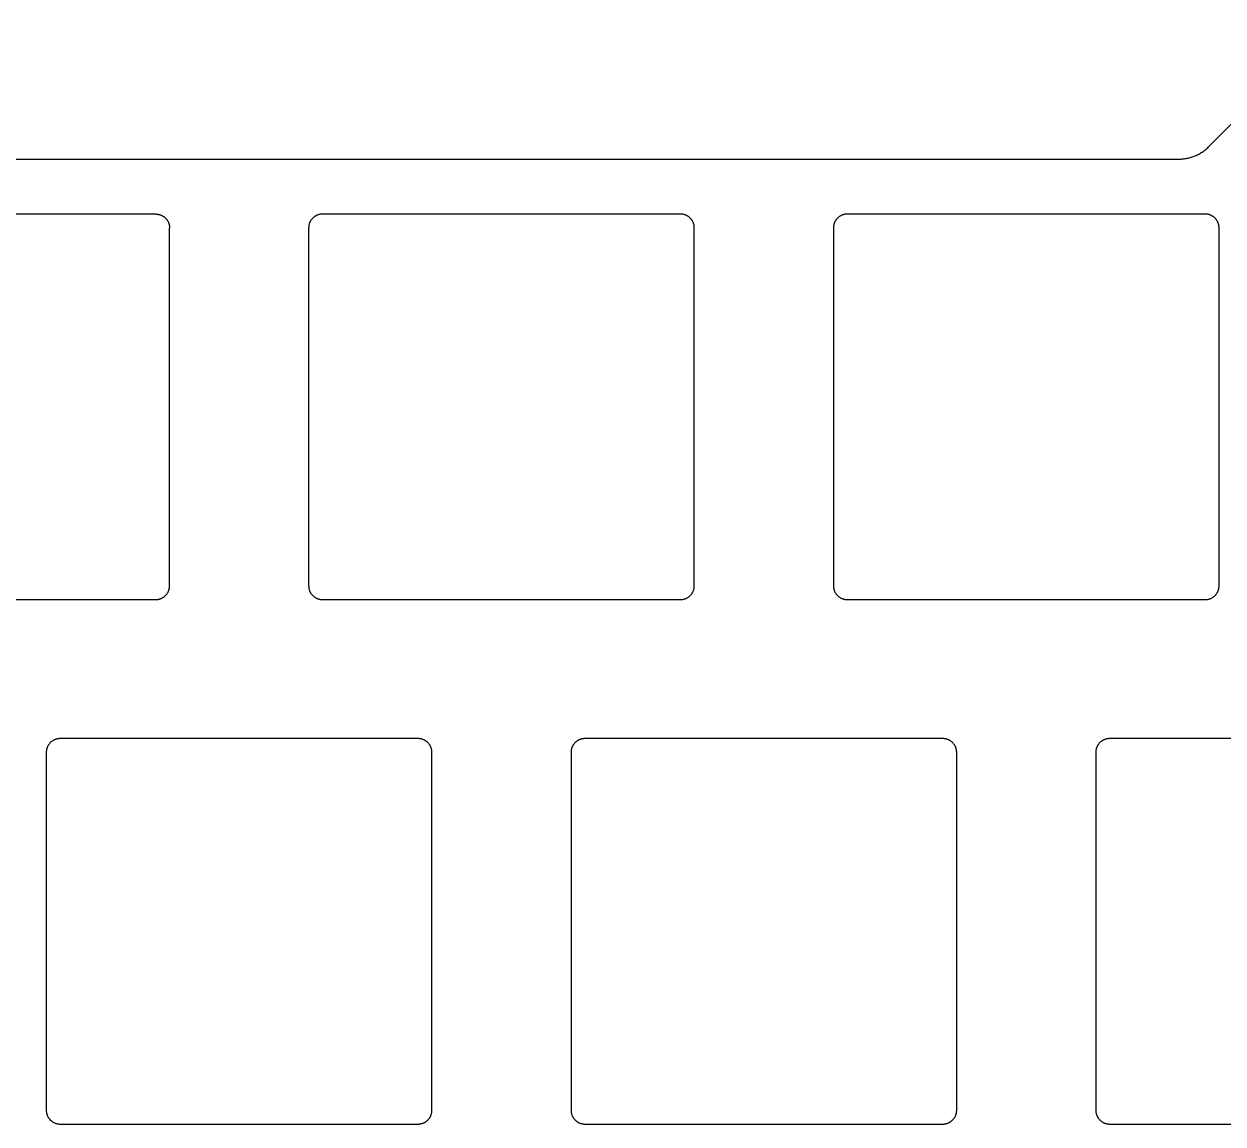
# Model space of a CAD drawing. Header units: millimetres. Extents: x -2014 to -1710, y 1046 to 1151.
# Drawn here: x -1869.69 to -1826.16, y 1110.76 to 1150.71 of the extents above; entities that cross this region are included whole.
import ezdxf

# ---------------------------------------------------------------- set-up
doc = ezdxf.new("R2010")
doc.units = ezdxf.units.MM
doc.layers.add('Layer 01', color=1, linetype='Continuous', true_color=0xff0000)

msp = doc.modelspace()

# ---------------------------------------------------------------- linework, layer by layer
at = {"layer": 'Layer 01', "color": 254, "true_color": 0xcad1ee}
for points in [[(-1826.688648, 1146.245211), (-1822.220881, 1150.712978)], [(-1827.749308, 1145.805871), (-1827.712129, 1145.806319), (-1827.675118, 1145.807661), (-1827.638275, 1145.809897), (-1827.601602, 1145.813026), (-1827.565101, 1145.817048), (-1827.528772, 1145.821962), (-1827.492617, 1145.827768), (-1827.456638, 1145.834465), (-1827.420835, 1145.842053), (-1827.385211, 1145.85053), (-1827.349766, 1145.859897), (-1827.314502, 1145.870153), (-1827.27942, 1145.881296), (-1827.244522, 1145.893328), (-1827.209809, 1145.906247), (-1827.175283, 1145.920052), (-1827.141101, 1145.93468), (-1827.107422, 1145.950067), (-1827.074245, 1145.966214), (-1827.04157, 1145.983119), (-1827.009397, 1146.000785), (-1826.977727, 1146.019209), (-1826.946559, 1146.038392), (-1826.915893, 1146.058335), (-1826.885729, 1146.079037), (-1826.856068, 1146.100499), (-1826.826909, 1146.122719), (-1826.798252, 1146.145699), (-1826.770098, 1146.169438), (-1826.742446, 1146.193937), (-1826.715296, 1146.219194), (-1826.688648, 1146.245211)], [(-1896.006666, 1145.805871), (-1852.973656, 1145.805871)], [(-1852.973656, 1145.805871), (-1827.749308, 1145.805871)], [(-1864.902994, 1143.805853), (-1877.902987, 1143.805851)], [(-1864.902994, 1143.805853), (-1864.885923, 1143.805561), (-1864.868873, 1143.804687), (-1864.851862, 1143.803231), (-1864.83491, 1143.801196), (-1864.818039, 1143.798583), (-1864.801266, 1143.795395), (-1864.784612, 1143.791636), (-1864.768095, 1143.787311), (-1864.751736, 1143.782425), (-1864.735554, 1143.776983), (-1864.719567, 1143.770992), (-1864.703793, 1143.764458), (-1864.688252, 1143.75739), (-1864.672961, 1143.749795), (-1864.657939, 1143.741683), (-1864.643202, 1143.733062), (-1864.628768, 1143.723944), (-1864.614654, 1143.714338), (-1864.600876, 1143.704255), (-1864.58745, 1143.693708), (-1864.574392, 1143.682709), (-1864.561717, 1143.671271), (-1864.54944, 1143.659406), (-1864.537576, 1143.647129), (-1864.526137, 1143.634455), (-1864.515138, 1143.621397), (-1864.504591, 1143.607971), (-1864.494509, 1143.594193), (-1864.484903, 1143.580079), (-1864.475784, 1143.565645), (-1864.467163, 1143.550908), (-1864.459051, 1143.535885), (-1864.451456, 1143.520594), (-1864.444388, 1143.505053), (-1864.437855, 1143.48928), (-1864.431863, 1143.473293), (-1864.426421, 1143.45711), (-1864.421535, 1143.440751), (-1864.41721, 1143.424235), (-1864.413452, 1143.407581), (-1864.410264, 1143.390808), (-1864.407651, 1143.373936), (-1864.405615, 1143.356985), (-1864.404159, 1143.339974), (-1864.403285, 1143.322923), (-1864.402994, 1143.305853)], [(-1858.852978, 1143.805853), (-1858.870049, 1143.805562), (-1858.887099, 1143.804687), (-1858.90411, 1143.803232), (-1858.921061, 1143.801196), (-1858.937933, 1143.798583), (-1858.954706, 1143.795395), (-1858.97136, 1143.791637), (-1858.987876, 1143.787312), (-1859.004235, 1143.782425), (-1859.020418, 1143.776983), (-1859.036405, 1143.770992), (-1859.052179, 1143.764459), (-1859.06772, 1143.75739), (-1859.083011, 1143.749796), (-1859.098033, 1143.741683), (-1859.11277, 1143.733063), (-1859.127204, 1143.723944), (-1859.141318, 1143.714338), (-1859.155096, 1143.704256), (-1859.168522, 1143.693709), (-1859.18158, 1143.68271), (-1859.194255, 1143.671271), (-1859.206531, 1143.659406), (-1859.218396, 1143.64713), (-1859.229835, 1143.634455), (-1859.240834, 1143.621397), (-1859.251381, 1143.607971), (-1859.261463, 1143.594193), (-1859.271069, 1143.580079), (-1859.280188, 1143.565645), (-1859.288808, 1143.550908), (-1859.296921, 1143.535886), (-1859.304515, 1143.520595), (-1859.311584, 1143.505054), (-1859.318117, 1143.48928), (-1859.324109, 1143.473293), (-1859.32955, 1143.45711), (-1859.334437, 1143.440751), (-1859.338762, 1143.424235), (-1859.34252, 1143.407581), (-1859.345708, 1143.390808), (-1859.348321, 1143.373936), (-1859.350357, 1143.356985), (-1859.351812, 1143.339974), (-1859.352687, 1143.322924), (-1859.352978, 1143.305853)], [(-1845.852987, 1143.805851), (-1858.852978, 1143.805853)], [(-1845.352987, 1143.305851), (-1845.353279, 1143.322922), (-1845.354153, 1143.339973), (-1845.355609, 1143.356983), (-1845.357644, 1143.373935), (-1845.360257, 1143.390807), (-1845.363445, 1143.407579), (-1845.367204, 1143.424234), (-1845.371529, 1143.44075), (-1845.376415, 1143.457109), (-1845.381857, 1143.473291), (-1845.387848, 1143.489278), (-1845.394382, 1143.505052), (-1845.40145, 1143.520593), (-1845.409045, 1143.535884), (-1845.417157, 1143.550906), (-1845.425778, 1143.565643), (-1845.434896, 1143.580077), (-1845.444502, 1143.594192), (-1845.454585, 1143.60797), (-1845.465132, 1143.621395), (-1845.476131, 1143.634453), (-1845.487569, 1143.647128), (-1845.499434, 1143.659405), (-1845.511711, 1143.671269), (-1845.524385, 1143.682708), (-1845.537443, 1143.693707), (-1845.550869, 1143.704254), (-1845.564647, 1143.714336), (-1845.578761, 1143.723942), (-1845.593195, 1143.733061), (-1845.607932, 1143.741682), (-1845.622955, 1143.749794), (-1845.638245, 1143.757389), (-1845.653787, 1143.764457), (-1845.66956, 1143.770991), (-1845.685547, 1143.776982), (-1845.70173, 1143.782424), (-1845.718089, 1143.78731), (-1845.734605, 1143.791635), (-1845.751259, 1143.795393), (-1845.768032, 1143.798581), (-1845.784904, 1143.801194), (-1845.801855, 1143.80323), (-1845.818866, 1143.804686), (-1845.835917, 1143.80556), (-1845.852987, 1143.805851)], [(-1839.802987, 1143.805851), (-1839.820058, 1143.80556), (-1839.837108, 1143.804686), (-1839.854119, 1143.80323), (-1839.871071, 1143.801194), (-1839.887942, 1143.798581), (-1839.904715, 1143.795393), (-1839.921369, 1143.791635), (-1839.937886, 1143.78731), (-1839.954244, 1143.782424), (-1839.970427, 1143.776982), (-1839.986414, 1143.770991), (-1840.002188, 1143.764457), (-1840.017729, 1143.757389), (-1840.03302, 1143.749794), (-1840.048042, 1143.741682), (-1840.062779, 1143.733061), (-1840.077213, 1143.723942), (-1840.091327, 1143.714336), (-1840.105105, 1143.704254), (-1840.118531, 1143.693707), (-1840.131589, 1143.682708), (-1840.144264, 1143.671269), (-1840.156541, 1143.659405), (-1840.168405, 1143.647128), (-1840.179844, 1143.634453), (-1840.190843, 1143.621395), (-1840.20139, 1143.60797), (-1840.211472, 1143.594192), (-1840.221078, 1143.580077), (-1840.230197, 1143.565643), (-1840.238817, 1143.550906), (-1840.24693, 1143.535884), (-1840.254525, 1143.520593), (-1840.261593, 1143.505052), (-1840.268126, 1143.489278), (-1840.274118, 1143.473291), (-1840.27956, 1143.457109), (-1840.284446, 1143.44075), (-1840.288771, 1143.424234), (-1840.292529, 1143.407579), (-1840.295717, 1143.390807), (-1840.29833, 1143.373935), (-1840.300366, 1143.356983), (-1840.301822, 1143.339973), (-1840.302696, 1143.322922), (-1840.302987, 1143.305851)], [(-1826.802987, 1143.805851), (-1839.802987, 1143.805851)], [(-1826.302987, 1143.305851), (-1826.303279, 1143.322922), (-1826.304153, 1143.339973), (-1826.305609, 1143.356983), (-1826.307644, 1143.373935), (-1826.310257, 1143.390807), (-1826.313445, 1143.407579), (-1826.317204, 1143.424234), (-1826.321529, 1143.44075), (-1826.326415, 1143.457109), (-1826.331857, 1143.473291), (-1826.337848, 1143.489278), (-1826.344382, 1143.505052), (-1826.35145, 1143.520593), (-1826.359045, 1143.535884), (-1826.367157, 1143.550906), (-1826.375778, 1143.565643), (-1826.384896, 1143.580077), (-1826.394502, 1143.594192), (-1826.404585, 1143.60797), (-1826.415132, 1143.621395), (-1826.426131, 1143.634453), (-1826.437569, 1143.647128), (-1826.449434, 1143.659405), (-1826.461711, 1143.671269), (-1826.474385, 1143.682708), (-1826.487443, 1143.693707), (-1826.500869, 1143.704254), (-1826.514647, 1143.714336), (-1826.528761, 1143.723942), (-1826.543195, 1143.733061), (-1826.557932, 1143.741682), (-1826.572955, 1143.749794), (-1826.588245, 1143.757389), (-1826.603787, 1143.764457), (-1826.61956, 1143.770991), (-1826.635547, 1143.776982), (-1826.65173, 1143.782424), (-1826.668089, 1143.78731), (-1826.684605, 1143.791635), (-1826.701259, 1143.795393), (-1826.718032, 1143.798581), (-1826.734904, 1143.801194), (-1826.751855, 1143.80323), (-1826.768866, 1143.804686), (-1826.785917, 1143.80556), (-1826.802987, 1143.805851)], [(-1864.402987, 1130.305851), (-1864.402994, 1143.305853)], [(-1859.352978, 1143.305853), (-1859.352987, 1130.305851)], [(-1845.352987, 1130.305851), (-1845.352987, 1143.305851)], [(-1840.302987, 1143.305851), (-1840.302987, 1130.305851)], [(-1826.302987, 1130.305851), (-1826.302987, 1143.305851)], [(-1864.902987, 1129.805851), (-1864.885917, 1129.806143), (-1864.868866, 1129.807017), (-1864.851855, 1129.808473), (-1864.834904, 1129.810508), (-1864.818032, 1129.813122), (-1864.801259, 1129.816309), (-1864.784605, 1129.820068), (-1864.768089, 1129.824393), (-1864.75173, 1129.829279), (-1864.735547, 1129.834721), (-1864.71956, 1129.840712), (-1864.703787, 1129.847246), (-1864.688245, 1129.854314), (-1864.672955, 1129.861909), (-1864.657932, 1129.870021), (-1864.643195, 1129.878642), (-1864.628761, 1129.88776), (-1864.614647, 1129.897366), (-1864.600869, 1129.907449), (-1864.587443, 1129.917996), (-1864.574385, 1129.928995), (-1864.561711, 1129.940433), (-1864.549434, 1129.952298), (-1864.537569, 1129.964575), (-1864.526131, 1129.97725), (-1864.515132, 1129.990307), (-1864.504585, 1130.003733), (-1864.494502, 1130.017511), (-1864.484896, 1130.031625), (-1864.475778, 1130.046059), (-1864.467157, 1130.060796), (-1864.459045, 1130.075819), (-1864.45145, 1130.09111), (-1864.444382, 1130.106651), (-1864.437848, 1130.122424), (-1864.431857, 1130.138412), (-1864.426415, 1130.154594), (-1864.421529, 1130.170953), (-1864.417204, 1130.187469), (-1864.413445, 1130.204123), (-1864.410257, 1130.220896), (-1864.407644, 1130.237768), (-1864.405609, 1130.254719), (-1864.404153, 1130.27173), (-1864.403279, 1130.288781), (-1864.402987, 1130.305851)], [(-1859.352987, 1130.305851), (-1859.352696, 1130.288781), (-1859.351822, 1130.27173), (-1859.350366, 1130.254719), (-1859.34833, 1130.237768), (-1859.345717, 1130.220896), (-1859.342529, 1130.204123), (-1859.338771, 1130.187469), (-1859.334446, 1130.170953), (-1859.32956, 1130.154594), (-1859.324118, 1130.138412), (-1859.318126, 1130.122424), (-1859.311593, 1130.106651), (-1859.304525, 1130.09111), (-1859.29693, 1130.075819), (-1859.288817, 1130.060796), (-1859.280197, 1130.046059), (-1859.271078, 1130.031625), (-1859.261472, 1130.017511), (-1859.25139, 1130.003733), (-1859.240843, 1129.990307), (-1859.229844, 1129.97725), (-1859.218405, 1129.964575), (-1859.206541, 1129.952298), (-1859.194264, 1129.940433), (-1859.181589, 1129.928995), (-1859.168531, 1129.917996), (-1859.155105, 1129.907449), (-1859.141327, 1129.897366), (-1859.127213, 1129.88776), (-1859.112779, 1129.878642), (-1859.098042, 1129.870021), (-1859.08302, 1129.861909), (-1859.067729, 1129.854314), (-1859.052188, 1129.847246), (-1859.036414, 1129.840712), (-1859.020427, 1129.834721), (-1859.004244, 1129.829279), (-1858.987886, 1129.824393), (-1858.971369, 1129.820068), (-1858.954715, 1129.816309), (-1858.937942, 1129.813122), (-1858.921071, 1129.810508), (-1858.904119, 1129.808473), (-1858.887108, 1129.807017), (-1858.870058, 1129.806143), (-1858.852987, 1129.805851)], [(-1845.852987, 1129.805851), (-1845.835917, 1129.806143), (-1845.818866, 1129.807017), (-1845.801855, 1129.808473), (-1845.784904, 1129.810508), (-1845.768032, 1129.813122), (-1845.751259, 1129.816309), (-1845.734605, 1129.820068), (-1845.718089, 1129.824393), (-1845.70173, 1129.829279), (-1845.685547, 1129.834721), (-1845.66956, 1129.840712), (-1845.653787, 1129.847246), (-1845.638245, 1129.854314), (-1845.622955, 1129.861909), (-1845.607932, 1129.870021), (-1845.593195, 1129.878642), (-1845.578761, 1129.88776), (-1845.564647, 1129.897366), (-1845.550869, 1129.907449), (-1845.537443, 1129.917996), (-1845.524385, 1129.928995), (-1845.511711, 1129.940433), (-1845.499434, 1129.952298), (-1845.487569, 1129.964575), (-1845.476131, 1129.97725), (-1845.465132, 1129.990307), (-1845.454585, 1130.003733), (-1845.444502, 1130.017511), (-1845.434896, 1130.031625), (-1845.425778, 1130.046059), (-1845.417157, 1130.060796), (-1845.409045, 1130.075819), (-1845.40145, 1130.09111), (-1845.394382, 1130.106651), (-1845.387848, 1130.122424), (-1845.381857, 1130.138412), (-1845.376415, 1130.154594), (-1845.371529, 1130.170953), (-1845.367204, 1130.187469), (-1845.363445, 1130.204123), (-1845.360257, 1130.220896), (-1845.357644, 1130.237768), (-1845.355609, 1130.254719), (-1845.354153, 1130.27173), (-1845.353279, 1130.288781), (-1845.352987, 1130.305851)], [(-1840.302987, 1130.305851), (-1840.302696, 1130.288781), (-1840.301822, 1130.27173), (-1840.300366, 1130.254719), (-1840.29833, 1130.237768), (-1840.295717, 1130.220896), (-1840.292529, 1130.204123), (-1840.288771, 1130.187469), (-1840.284446, 1130.170953), (-1840.27956, 1130.154594), (-1840.274118, 1130.138412), (-1840.268126, 1130.122424), (-1840.261593, 1130.106651), (-1840.254525, 1130.09111), (-1840.24693, 1130.075819), (-1840.238817, 1130.060796), (-1840.230197, 1130.046059), (-1840.221078, 1130.031625), (-1840.211472, 1130.017511), (-1840.20139, 1130.003733), (-1840.190843, 1129.990307), (-1840.179844, 1129.97725), (-1840.168405, 1129.964575), (-1840.156541, 1129.952298), (-1840.144264, 1129.940433), (-1840.131589, 1129.928995), (-1840.118531, 1129.917996), (-1840.105105, 1129.907449), (-1840.091327, 1129.897366), (-1840.077213, 1129.88776), (-1840.062779, 1129.878642), (-1840.048042, 1129.870021), (-1840.03302, 1129.861909), (-1840.017729, 1129.854314), (-1840.002188, 1129.847246), (-1839.986414, 1129.840712), (-1839.970427, 1129.834721), (-1839.954244, 1129.829279), (-1839.937886, 1129.824393), (-1839.921369, 1129.820068), (-1839.904715, 1129.816309), (-1839.887942, 1129.813122), (-1839.871071, 1129.810508), (-1839.854119, 1129.808473), (-1839.837108, 1129.807017), (-1839.820058, 1129.806143), (-1839.802987, 1129.805851)], [(-1826.802987, 1129.805851), (-1826.785917, 1129.806143), (-1826.768866, 1129.807017), (-1826.751855, 1129.808473), (-1826.734904, 1129.810508), (-1826.718032, 1129.813122), (-1826.701259, 1129.816309), (-1826.684605, 1129.820068), (-1826.668089, 1129.824393), (-1826.65173, 1129.829279), (-1826.635547, 1129.834721), (-1826.61956, 1129.840712), (-1826.603787, 1129.847246), (-1826.588245, 1129.854314), (-1826.572955, 1129.861909), (-1826.557932, 1129.870021), (-1826.543195, 1129.878642), (-1826.528761, 1129.88776), (-1826.514647, 1129.897366), (-1826.500869, 1129.907449), (-1826.487443, 1129.917996), (-1826.474385, 1129.928995), (-1826.461711, 1129.940433), (-1826.449434, 1129.952298), (-1826.437569, 1129.964575), (-1826.426131, 1129.97725), (-1826.415132, 1129.990307), (-1826.404585, 1130.003733), (-1826.394502, 1130.017511), (-1826.384896, 1130.031625), (-1826.375778, 1130.046059), (-1826.367157, 1130.060796), (-1826.359045, 1130.075819), (-1826.35145, 1130.09111), (-1826.344382, 1130.106651), (-1826.337848, 1130.122424), (-1826.331857, 1130.138412), (-1826.326415, 1130.154594), (-1826.321529, 1130.170953), (-1826.317204, 1130.187469), (-1826.313445, 1130.204123), (-1826.310257, 1130.220896), (-1826.307644, 1130.237768), (-1826.305609, 1130.254719), (-1826.304153, 1130.27173), (-1826.303279, 1130.288781), (-1826.302987, 1130.305851)], [(-1877.902987, 1129.805851), (-1864.902987, 1129.805851)], [(-1858.852987, 1129.805851), (-1845.852987, 1129.805851)], [(-1839.802987, 1129.805851), (-1826.802987, 1129.805851)], [(-1868.37799, 1124.755865), (-1868.395061, 1124.755574), (-1868.412111, 1124.7547), (-1868.429122, 1124.753244), (-1868.446074, 1124.751208), (-1868.462945, 1124.748595), (-1868.479718, 1124.745407), (-1868.496372, 1124.741649), (-1868.512889, 1124.737324), (-1868.529248, 1124.732438), (-1868.54543, 1124.726996), (-1868.561417, 1124.721004), (-1868.577191, 1124.714471), (-1868.592732, 1124.707403), (-1868.608023, 1124.699808), (-1868.623045, 1124.691695), (-1868.637782, 1124.683075), (-1868.652216, 1124.673956), (-1868.66633, 1124.66435), (-1868.680108, 1124.654268), (-1868.693534, 1124.643721), (-1868.706592, 1124.632722), (-1868.719267, 1124.621283), (-1868.731544, 1124.609419), (-1868.743408, 1124.597142), (-1868.754847, 1124.584467), (-1868.765846, 1124.571409), (-1868.776393, 1124.557983), (-1868.786475, 1124.544205), (-1868.796081, 1124.530091), (-1868.8052, 1124.515657), (-1868.813821, 1124.50092), (-1868.821933, 1124.485898), (-1868.829528, 1124.470607), (-1868.836596, 1124.455066), (-1868.843129, 1124.439292), (-1868.849121, 1124.423305), (-1868.854563, 1124.407122), (-1868.859449, 1124.390764), (-1868.863774, 1124.374247), (-1868.867532, 1124.357593), (-1868.87072, 1124.34082), (-1868.873333, 1124.323949), (-1868.875369, 1124.306997), (-1868.876825, 1124.289986), (-1868.877699, 1124.272936), (-1868.87799, 1124.255865)], [(-1855.37799, 1124.755865), (-1868.37799, 1124.755865)], [(-1854.87799, 1124.255865), (-1854.878282, 1124.272936), (-1854.879156, 1124.289986), (-1854.880612, 1124.306997), (-1854.882647, 1124.323949), (-1854.885261, 1124.34082), (-1854.888448, 1124.357593), (-1854.892207, 1124.374247), (-1854.896532, 1124.390764), (-1854.901418, 1124.407122), (-1854.90686, 1124.423305), (-1854.912851, 1124.439292), (-1854.919385, 1124.455066), (-1854.926453, 1124.470607), (-1854.934048, 1124.485898), (-1854.94216, 1124.50092), (-1854.950781, 1124.515657), (-1854.959899, 1124.530091), (-1854.969505, 1124.544205), (-1854.979588, 1124.557983), (-1854.990135, 1124.571409), (-1855.001134, 1124.584467), (-1855.012572, 1124.597142), (-1855.024437, 1124.609419), (-1855.036714, 1124.621283), (-1855.049388, 1124.632722), (-1855.062446, 1124.643721), (-1855.075872, 1124.654268), (-1855.08965, 1124.66435), (-1855.103764, 1124.673956), (-1855.118198, 1124.683075), (-1855.132935, 1124.691695), (-1855.147958, 1124.699808), (-1855.163249, 1124.707403), (-1855.17879, 1124.714471), (-1855.194563, 1124.721004), (-1855.21055, 1124.726996), (-1855.226733, 1124.732438), (-1855.243092, 1124.737324), (-1855.259608, 1124.741649), (-1855.276262, 1124.745407), (-1855.293035, 1124.748595), (-1855.309907, 1124.751208), (-1855.326858, 1124.753244), (-1855.343869, 1124.7547), (-1855.36092, 1124.755574), (-1855.37799, 1124.755865)], [(-1849.32799, 1124.755865), (-1849.345061, 1124.755574), (-1849.362111, 1124.7547), (-1849.379122, 1124.753244), (-1849.396074, 1124.751208), (-1849.412945, 1124.748595), (-1849.429718, 1124.745407), (-1849.446372, 1124.741649), (-1849.462889, 1124.737324), (-1849.479248, 1124.732438), (-1849.49543, 1124.726996), (-1849.511417, 1124.721004), (-1849.527191, 1124.714471), (-1849.542732, 1124.707403), (-1849.558023, 1124.699808), (-1849.573045, 1124.691695), (-1849.587782, 1124.683075), (-1849.602216, 1124.673956), (-1849.61633, 1124.66435), (-1849.630108, 1124.654268), (-1849.643534, 1124.643721), (-1849.656592, 1124.632722), (-1849.669267, 1124.621283), (-1849.681544, 1124.609419), (-1849.693408, 1124.597142), (-1849.704847, 1124.584467), (-1849.715846, 1124.571409), (-1849.726393, 1124.557983), (-1849.736475, 1124.544205), (-1849.746081, 1124.530091), (-1849.7552, 1124.515657), (-1849.763821, 1124.50092), (-1849.771933, 1124.485898), (-1849.779528, 1124.470607), (-1849.786596, 1124.455066), (-1849.793129, 1124.439292), (-1849.799121, 1124.423305), (-1849.804563, 1124.407122), (-1849.809449, 1124.390764), (-1849.813774, 1124.374247), (-1849.817532, 1124.357593), (-1849.82072, 1124.34082), (-1849.823333, 1124.323949), (-1849.825369, 1124.306997), (-1849.826825, 1124.289986), (-1849.827699, 1124.272936), (-1849.82799, 1124.255865)], [(-1836.32799, 1124.755865), (-1849.32799, 1124.755865)], [(-1835.82799, 1124.255865), (-1835.828282, 1124.272936), (-1835.829156, 1124.289986), (-1835.830612, 1124.306997), (-1835.832647, 1124.323949), (-1835.835261, 1124.34082), (-1835.838448, 1124.357593), (-1835.842207, 1124.374247), (-1835.846532, 1124.390764), (-1835.851418, 1124.407122), (-1835.85686, 1124.423305), (-1835.862851, 1124.439292), (-1835.869385, 1124.455066), (-1835.876453, 1124.470607), (-1835.884048, 1124.485898), (-1835.89216, 1124.50092), (-1835.900781, 1124.515657), (-1835.909899, 1124.530091), (-1835.919505, 1124.544205), (-1835.929588, 1124.557983), (-1835.940135, 1124.571409), (-1835.951134, 1124.584467), (-1835.962572, 1124.597142), (-1835.974437, 1124.609419), (-1835.986714, 1124.621283), (-1835.999388, 1124.632722), (-1836.012446, 1124.643721), (-1836.025872, 1124.654268), (-1836.03965, 1124.66435), (-1836.053764, 1124.673956), (-1836.068198, 1124.683075), (-1836.082935, 1124.691695), (-1836.097958, 1124.699808), (-1836.113249, 1124.707403), (-1836.12879, 1124.714471), (-1836.144563, 1124.721004), (-1836.16055, 1124.726996), (-1836.176733, 1124.732438), (-1836.193092, 1124.737324), (-1836.209608, 1124.741649), (-1836.226262, 1124.745407), (-1836.243035, 1124.748595), (-1836.259907, 1124.751208), (-1836.276858, 1124.753244), (-1836.293869, 1124.7547), (-1836.31092, 1124.755574), (-1836.32799, 1124.755865)], [(-1830.27799, 1124.755865), (-1830.295061, 1124.755574), (-1830.312111, 1124.7547), (-1830.329122, 1124.753244), (-1830.346074, 1124.751208), (-1830.362945, 1124.748595), (-1830.379718, 1124.745407), (-1830.396372, 1124.741649), (-1830.412889, 1124.737324), (-1830.429248, 1124.732438), (-1830.44543, 1124.726996), (-1830.461417, 1124.721004), (-1830.477191, 1124.714471), (-1830.492732, 1124.707403), (-1830.508023, 1124.699808), (-1830.523045, 1124.691695), (-1830.537782, 1124.683075), (-1830.552216, 1124.673956), (-1830.56633, 1124.66435), (-1830.580108, 1124.654268), (-1830.593534, 1124.643721), (-1830.606592, 1124.632722), (-1830.619267, 1124.621283), (-1830.631544, 1124.609419), (-1830.643408, 1124.597142), (-1830.654847, 1124.584467), (-1830.665846, 1124.571409), (-1830.676393, 1124.557983), (-1830.686475, 1124.544205), (-1830.696081, 1124.530091), (-1830.7052, 1124.515657), (-1830.713821, 1124.50092), (-1830.721933, 1124.485898), (-1830.729528, 1124.470607), (-1830.736596, 1124.455066), (-1830.743129, 1124.439292), (-1830.749121, 1124.423305), (-1830.754563, 1124.407122), (-1830.759449, 1124.390764), (-1830.763774, 1124.374247), (-1830.767532, 1124.357593), (-1830.77072, 1124.34082), (-1830.773333, 1124.323949), (-1830.775369, 1124.306997), (-1830.776825, 1124.289986), (-1830.777699, 1124.272936), (-1830.77799, 1124.255865)], [(-1817.27799, 1124.755865), (-1830.27799, 1124.755865)], [(-1868.87799, 1124.255865), (-1868.87799, 1111.255865)], [(-1854.87799, 1123.761917), (-1854.87799, 1124.255865)], [(-1849.82799, 1124.255865), (-1849.82799, 1111.255865)], [(-1835.82799, 1111.255865), (-1835.82799, 1124.255865)], [(-1830.77799, 1124.255865), (-1830.77799, 1111.255865)], [(-1854.877972, 1123.755865), (-1854.87799, 1123.761917)], [(-1854.877972, 1111.755865), (-1854.877972, 1123.755865)], [(-1854.87799, 1111.749814), (-1854.877972, 1111.755865)], [(-1854.87799, 1111.255865), (-1854.87799, 1111.749814)], [(-1868.87799, 1111.255865), (-1868.877699, 1111.238795), (-1868.876825, 1111.221744), (-1868.875369, 1111.204733), (-1868.873333, 1111.187782), (-1868.87072, 1111.17091), (-1868.867532, 1111.154137), (-1868.863774, 1111.137483), (-1868.859449, 1111.120967), (-1868.854563, 1111.104608), (-1868.849121, 1111.088425), (-1868.843129, 1111.072438), (-1868.836596, 1111.056665), (-1868.829528, 1111.041123), (-1868.821933, 1111.025833), (-1868.813821, 1111.01081), (-1868.8052, 1110.996073), (-1868.796081, 1110.981639), (-1868.786475, 1110.967525), (-1868.776393, 1110.953747), (-1868.765846, 1110.940321), (-1868.754847, 1110.927263), (-1868.743408, 1110.914589), (-1868.731544, 1110.902312), (-1868.719267, 1110.890447), (-1868.706592, 1110.879009), (-1868.693534, 1110.86801), (-1868.680108, 1110.857463), (-1868.66633, 1110.84738), (-1868.652216, 1110.837774), (-1868.637782, 1110.828656), (-1868.623045, 1110.820035), (-1868.608023, 1110.811923), (-1868.592732, 1110.804328), (-1868.577191, 1110.79726), (-1868.561417, 1110.790726), (-1868.54543, 1110.784735), (-1868.529248, 1110.779293), (-1868.512889, 1110.774407), (-1868.496372, 1110.770082), (-1868.479718, 1110.766323), (-1868.462945, 1110.763135), (-1868.446074, 1110.760522), (-1868.429122, 1110.758487), (-1868.412111, 1110.757031), (-1868.395061, 1110.756157), (-1868.37799, 1110.755865)], [(-1855.37799, 1110.755865), (-1855.36092, 1110.756157), (-1855.343869, 1110.757031), (-1855.326858, 1110.758487), (-1855.309907, 1110.760522), (-1855.293035, 1110.763135), (-1855.276262, 1110.766323), (-1855.259608, 1110.770082), (-1855.243092, 1110.774407), (-1855.226733, 1110.779293), (-1855.21055, 1110.784735), (-1855.194563, 1110.790726), (-1855.17879, 1110.79726), (-1855.163249, 1110.804328), (-1855.147958, 1110.811923), (-1855.132935, 1110.820035), (-1855.118198, 1110.828656), (-1855.103764, 1110.837774), (-1855.08965, 1110.84738), (-1855.075872, 1110.857463), (-1855.062446, 1110.86801), (-1855.049388, 1110.879009), (-1855.036714, 1110.890447), (-1855.024437, 1110.902312), (-1855.012572, 1110.914589), (-1855.001134, 1110.927263), (-1854.990135, 1110.940321), (-1854.979588, 1110.953747), (-1854.969505, 1110.967525), (-1854.959899, 1110.981639), (-1854.950781, 1110.996073), (-1854.94216, 1111.01081), (-1854.934048, 1111.025833), (-1854.926453, 1111.041123), (-1854.919385, 1111.056665), (-1854.912851, 1111.072438), (-1854.90686, 1111.088425), (-1854.901418, 1111.104608), (-1854.896532, 1111.120967), (-1854.892207, 1111.137483), (-1854.888448, 1111.154137), (-1854.885261, 1111.17091), (-1854.882647, 1111.187782), (-1854.880612, 1111.204733), (-1854.879156, 1111.221744), (-1854.878282, 1111.238795), (-1854.87799, 1111.255865)], [(-1849.82799, 1111.255865), (-1849.827699, 1111.238795), (-1849.826825, 1111.221744), (-1849.825369, 1111.204733), (-1849.823333, 1111.187782), (-1849.82072, 1111.17091), (-1849.817532, 1111.154137), (-1849.813774, 1111.137483), (-1849.809449, 1111.120967), (-1849.804563, 1111.104608), (-1849.799121, 1111.088425), (-1849.793129, 1111.072438), (-1849.786596, 1111.056665), (-1849.779528, 1111.041123), (-1849.771933, 1111.025833), (-1849.763821, 1111.01081), (-1849.7552, 1110.996073), (-1849.746081, 1110.981639), (-1849.736475, 1110.967525), (-1849.726393, 1110.953747), (-1849.715846, 1110.940321), (-1849.704847, 1110.927263), (-1849.693408, 1110.914589), (-1849.681544, 1110.902312), (-1849.669267, 1110.890447), (-1849.656592, 1110.879009), (-1849.643534, 1110.86801), (-1849.630108, 1110.857463), (-1849.61633, 1110.84738), (-1849.602216, 1110.837774), (-1849.587782, 1110.828656), (-1849.573045, 1110.820035), (-1849.558023, 1110.811923), (-1849.542732, 1110.804328), (-1849.527191, 1110.79726), (-1849.511417, 1110.790726), (-1849.49543, 1110.784735), (-1849.479248, 1110.779293), (-1849.462889, 1110.774407), (-1849.446372, 1110.770082), (-1849.429718, 1110.766323), (-1849.412945, 1110.763135), (-1849.396074, 1110.760522), (-1849.379122, 1110.758487), (-1849.362111, 1110.757031), (-1849.345061, 1110.756157), (-1849.32799, 1110.755865)], [(-1836.32799, 1110.755865), (-1836.31092, 1110.756157), (-1836.293869, 1110.757031), (-1836.276858, 1110.758487), (-1836.259907, 1110.760522), (-1836.243035, 1110.763135), (-1836.226262, 1110.766323), (-1836.209608, 1110.770082), (-1836.193092, 1110.774407), (-1836.176733, 1110.779293), (-1836.16055, 1110.784735), (-1836.144563, 1110.790726), (-1836.12879, 1110.79726), (-1836.113249, 1110.804328), (-1836.097958, 1110.811923), (-1836.082935, 1110.820035), (-1836.068198, 1110.828656), (-1836.053764, 1110.837774), (-1836.03965, 1110.84738), (-1836.025872, 1110.857463), (-1836.012446, 1110.86801), (-1835.999388, 1110.879009), (-1835.986714, 1110.890447), (-1835.974437, 1110.902312), (-1835.962572, 1110.914589), (-1835.951134, 1110.927263), (-1835.940135, 1110.940321), (-1835.929588, 1110.953747), (-1835.919505, 1110.967525), (-1835.909899, 1110.981639), (-1835.900781, 1110.996073), (-1835.89216, 1111.01081), (-1835.884048, 1111.025833), (-1835.876453, 1111.041123), (-1835.869385, 1111.056665), (-1835.862851, 1111.072438), (-1835.85686, 1111.088425), (-1835.851418, 1111.104608), (-1835.846532, 1111.120967), (-1835.842207, 1111.137483), (-1835.838448, 1111.154137), (-1835.835261, 1111.17091), (-1835.832647, 1111.187782), (-1835.830612, 1111.204733), (-1835.829156, 1111.221744), (-1835.828282, 1111.238795), (-1835.82799, 1111.255865)], [(-1830.77799, 1111.255865), (-1830.777699, 1111.238795), (-1830.776825, 1111.221744), (-1830.775369, 1111.204733), (-1830.773333, 1111.187782), (-1830.77072, 1111.17091), (-1830.767532, 1111.154137), (-1830.763774, 1111.137483), (-1830.759449, 1111.120967), (-1830.754563, 1111.104608), (-1830.749121, 1111.088425), (-1830.743129, 1111.072438), (-1830.736596, 1111.056665), (-1830.729528, 1111.041123), (-1830.721933, 1111.025833), (-1830.713821, 1111.01081), (-1830.7052, 1110.996073), (-1830.696081, 1110.981639), (-1830.686475, 1110.967525), (-1830.676393, 1110.953747), (-1830.665846, 1110.940321), (-1830.654847, 1110.927263), (-1830.643408, 1110.914589), (-1830.631544, 1110.902312), (-1830.619267, 1110.890447), (-1830.606592, 1110.879009), (-1830.593534, 1110.86801), (-1830.580108, 1110.857463), (-1830.56633, 1110.84738), (-1830.552216, 1110.837774), (-1830.537782, 1110.828656), (-1830.523045, 1110.820035), (-1830.508023, 1110.811923), (-1830.492732, 1110.804328), (-1830.477191, 1110.79726), (-1830.461417, 1110.790726), (-1830.44543, 1110.784735), (-1830.429248, 1110.779293), (-1830.412889, 1110.774407), (-1830.396372, 1110.770082), (-1830.379718, 1110.766323), (-1830.362945, 1110.763135), (-1830.346074, 1110.760522), (-1830.329122, 1110.758487), (-1830.312111, 1110.757031), (-1830.295061, 1110.756157), (-1830.27799, 1110.755865)], [(-1868.37799, 1110.755865), (-1855.37799, 1110.755865)], [(-1849.32799, 1110.755865), (-1836.32799, 1110.755865)], [(-1830.27799, 1110.755865), (-1817.27799, 1110.755865)]]:
    msp.add_lwpolyline(points, dxfattribs=at)

doc.saveas('drawing.dxf')
